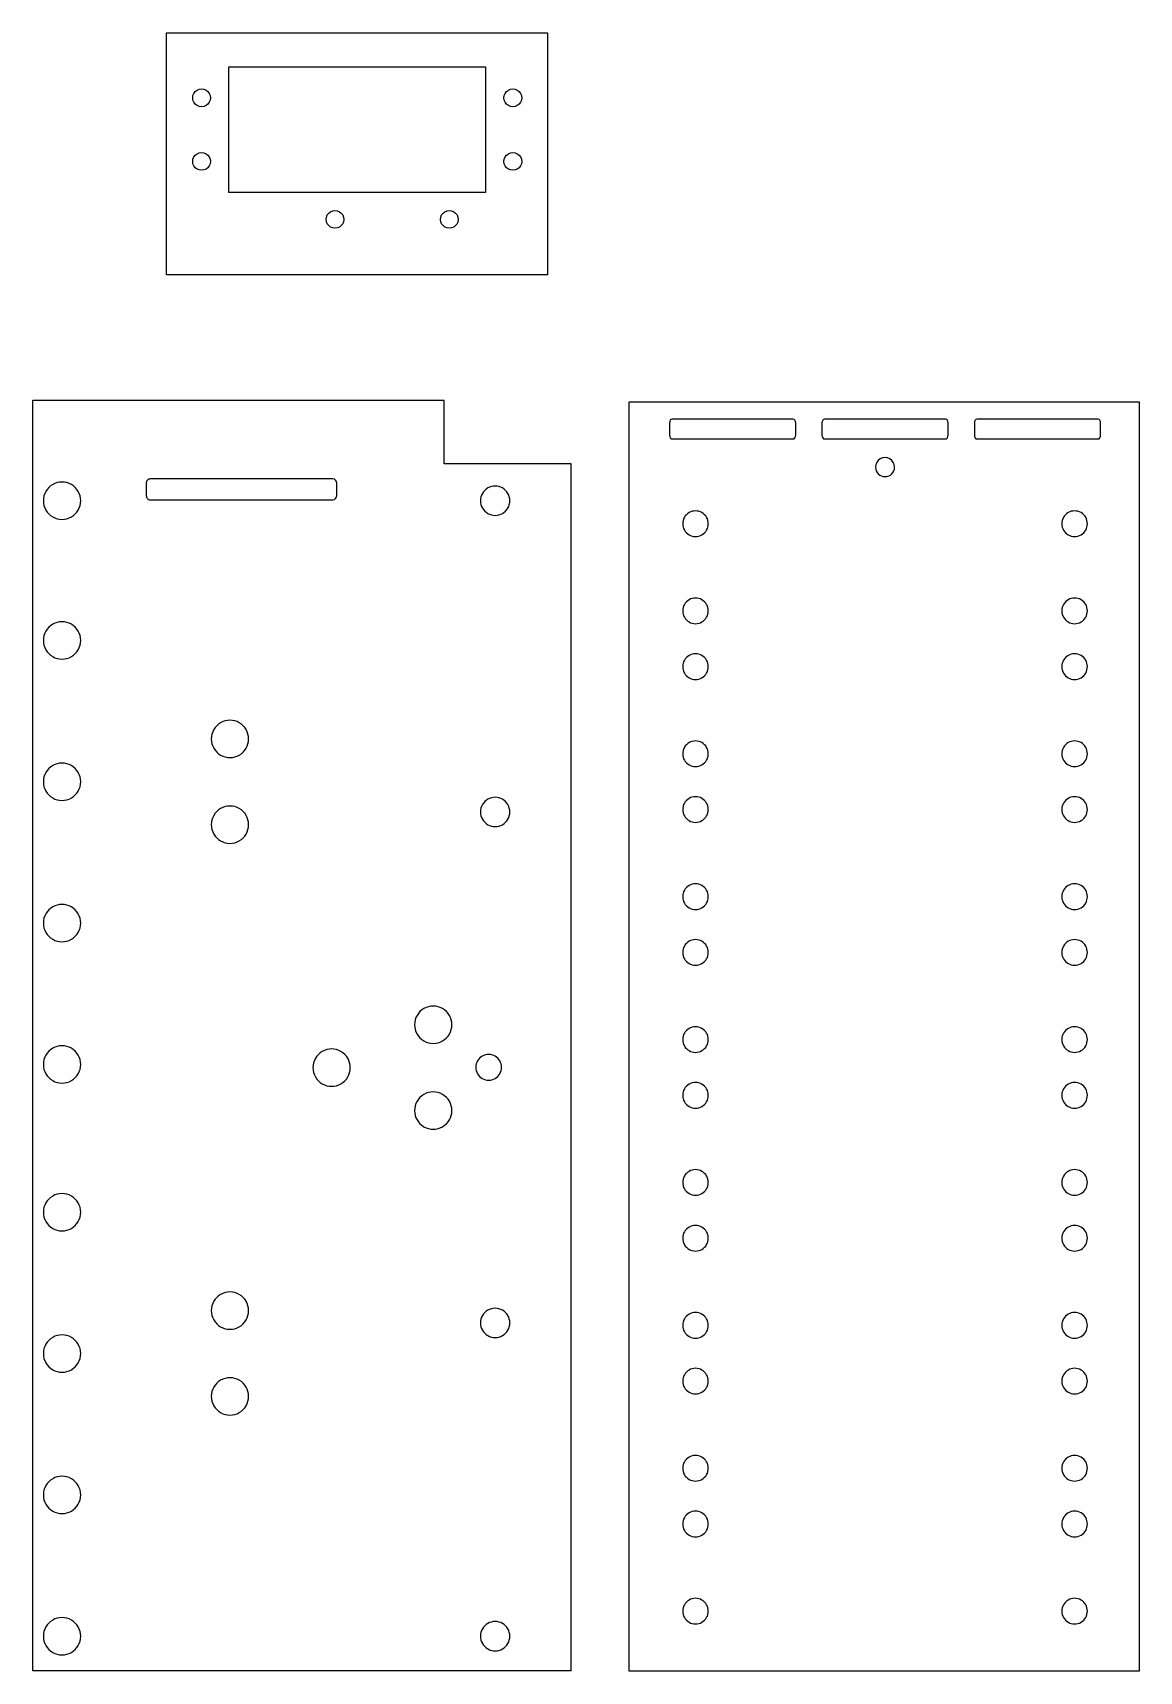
# Model space of a CAD drawing. Extents: x 0 to 355, y 0 to 258.
# Drawn here: x 180.3 to 354.5, y 0.1 to 258 of the extents above; entities that cross this region are included whole.
import ezdxf

# ---------------------------------------------------------------- set-up
doc = ezdxf.new("R2010")
doc.units = 0
doc.layers.get('0').update_dxf_attribs({"linetype": 'CONTINUOUS'})

msp = doc.modelspace()

# ---------------------------------------------------------------- linework, layer by layer
at = {"color": 7}
for points in [[(201.423066, 219.927204), (201.423066, 258.016203), (261.384285, 258.016203), (261.384285, 219.927204)], [(211.215782, 232.883004), (211.215782, 252.654927), (251.627709, 252.654927), (251.627709, 232.883004)], [(205.520005, 247.768938)], [(254.519981, 247.768938)], [(205.520005, 237.768932)], [(254.520008, 237.768932)], [(226.520016, 228.640039)], [(244.520028, 228.640039)]]:
    msp.add_lwpolyline(points, close=True, dxfattribs=at)
at = {"color": 1}
for points in [[(265.098888, 0.141124), (265.098888, 190.141128), (245.098886, 190.141128), (245.098886, 200.141126), (180.345777, 200.141126)], [(180.345999, 0.141124), (180.345999, 200.173371)], [(300.044456, 197.211509), (280.979798, 197.211509)], [(324.044466, 197.211509), (304.979808, 197.211509)], [(348.044476, 197.211509), (328.979792, 197.211509)], [(304.979808, 194.070479), (324.044466, 194.070479)], [(328.979792, 194.070479), (348.044476, 194.070479)], [(265.098888, 0.141124), (180.345777, 0.141124)]]:
    msp.add_lwpolyline(points, dxfattribs=at)
for points in [[(274.217339, 199.906758), (354.524866, 199.906758), (354.524866, 0.093229), (274.217339, 0.093229)], [(280.582605, 196.583306)], [(304.582616, 196.583306)], [(328.582626, 196.583306)], [(316.012139, 189.641105)], [(198.214089, 187.118663)], [(187.886677, 184.355627)], [(255.44438, 184.3556)], [(286.691821, 180.731415)], [(346.37082, 180.731415)], [(286.691821, 167.016417)], [(346.37082, 167.016417)], [(187.886677, 162.355626)], [(286.691821, 158.236415)], [(346.37082, 158.236415)], [(214.322552, 146.855599)], [(286.691821, 144.521415)], [(346.37082, 144.521415)], [(187.886677, 140.105625)], [(255.444348, 135.355627)], [(286.691821, 135.741416)], [(346.37082, 135.741416)], [(214.322552, 133.355599)], [(286.691821, 122.026416)], [(346.37082, 122.026416)], [(187.886677, 117.855625)], [(286.691821, 113.246416)], [(346.37082, 113.246416)], [(246.322552, 101.855599)], [(286.691821, 99.531417)], [(346.37082, 99.531417)], [(187.886677, 95.605627)], [(230.322552, 95.105599)], [(254.137486, 95.160426)], [(286.691821, 90.751414)], [(346.37082, 90.751414)], [(246.322552, 88.355599)], [(286.691821, 77.036417)], [(346.37082, 77.036417)], [(187.886677, 72.355626)], [(286.691821, 68.255418)], [(346.37082, 68.255418)], [(214.322552, 56.855599)], [(255.444348, 54.926625)], [(286.691821, 54.540415)], [(346.37082, 54.540415)], [(187.886677, 50.105625)], [(286.691821, 45.760416)], [(346.37082, 45.760416)], [(214.322552, 43.355599)], [(286.691821, 32.045429)], [(346.37082, 32.045429)], [(187.886677, 27.85562)], [(286.691821, 23.265416)], [(346.37082, 23.265416)], [(286.691821, 9.550422)], [(346.37082, 9.550422)], [(187.886677, 5.605616)], [(255.44438, 5.60559)]]:
    msp.add_lwpolyline(points, close=True, dxfattribs=at)
at = {"color": 7}
for points in [[(205.520005, 247.768938), (205.520005, 248.269484), (205.787043, 248.732007), (206.220529, 248.98228)], [(206.220529, 246.555596), (205.787043, 246.805869), (205.520005, 247.268392), (205.520005, 247.768938)], [(206.220529, 248.98228), (206.654014, 249.232553), (207.18809, 249.232553), (207.621576, 248.98228)], [(207.621576, 248.98228), (208.055061, 248.732007), (208.322099, 248.269484), (208.322099, 247.768938)], [(208.322099, 247.768938), (208.322099, 247.268392), (208.055061, 246.805869), (207.621576, 246.555596)], [(254.519981, 247.768938), (254.519981, 248.269484), (254.78702, 248.732007), (255.220505, 248.98228)], [(255.220505, 246.555596), (254.78702, 246.805869), (254.519981, 247.268392), (254.519981, 247.768938)], [(255.220505, 248.98228), (255.65399, 249.232553), (256.188067, 249.232553), (256.621552, 248.98228)], [(256.621552, 248.98228), (257.055037, 248.732007), (257.322075, 248.269484), (257.322075, 247.768938)], [(257.322075, 247.768938), (257.322075, 247.268392), (257.055037, 246.805869), (256.621552, 246.555596)], [(207.621576, 246.555596), (207.18809, 246.305323), (206.654014, 246.305323), (206.220529, 246.555596)], [(256.621552, 246.555596), (256.188067, 246.305323), (255.65399, 246.305323), (255.220505, 246.555596)], [(205.520005, 237.768932), (205.520005, 238.269478), (205.787043, 238.732001), (206.220529, 238.982274)], [(206.220529, 236.555589), (205.787043, 236.805862), (205.520005, 237.268386), (205.520005, 237.768932)], [(206.220529, 238.982274), (206.654014, 239.232547), (207.18809, 239.232547), (207.621576, 238.982274)], [(207.621576, 238.982274), (208.055061, 238.732001), (208.322099, 238.269478), (208.322099, 237.768932)], [(208.322099, 237.768932), (208.322099, 237.268386), (208.055061, 236.805862), (207.621576, 236.555589)], [(254.520008, 237.768932), (254.520008, 238.269478), (254.787046, 238.732001), (255.220531, 238.982274)], [(255.220531, 236.555589), (254.787046, 236.805862), (254.520008, 237.268386), (254.520008, 237.768932)], [(255.220531, 238.982274), (255.654017, 239.232547), (256.188093, 239.232547), (256.621578, 238.982274)], [(256.621578, 238.982274), (257.055064, 238.732001), (257.322102, 238.269478), (257.322102, 237.768932)], [(257.322102, 237.768932), (257.322102, 237.268386), (257.055064, 236.805862), (256.621578, 236.555589)], [(207.621576, 236.555589), (207.18809, 236.305316), (206.654014, 236.305316), (206.220529, 236.555589)], [(256.621578, 236.555589), (256.188093, 236.305316), (255.654017, 236.305316), (255.220531, 236.555589)], [(226.520016, 228.640039), (226.520016, 229.140585), (226.787054, 229.603109), (227.22054, 229.853382)], [(227.22054, 229.853382), (227.654025, 230.103655), (228.188101, 230.103655), (228.621587, 229.853382)], [(228.621587, 229.853382), (229.055072, 229.603109), (229.32211, 229.140585), (229.32211, 228.640039)], [(244.520028, 228.640039), (244.520028, 229.140585), (244.787066, 229.603109), (245.220551, 229.853382)], [(245.220551, 229.853382), (245.654037, 230.103655), (246.188113, 230.103655), (246.621598, 229.853382)], [(246.621598, 229.853382), (247.055084, 229.603109), (247.322122, 229.140585), (247.322122, 228.640039)], [(227.22054, 227.426697), (226.787054, 227.67697), (226.520016, 228.139494), (226.520016, 228.640039)], [(228.621587, 227.426697), (228.188101, 227.176424), (227.654025, 227.176424), (227.22054, 227.426697)], [(229.32211, 228.640039), (229.32211, 228.139494), (229.055072, 227.67697), (228.621587, 227.426697)], [(245.220551, 227.426697), (244.787066, 227.67697), (244.520028, 228.139494), (244.520028, 228.640039)], [(246.621598, 227.426697), (246.188113, 227.176424), (245.654037, 227.176424), (245.220551, 227.426697)], [(247.322122, 228.640039), (247.322122, 228.139494), (247.055084, 227.67697), (246.621598, 227.426697)]]:
    msp.add_open_spline(points, degree=3, dxfattribs=at)
at = {"color": 1}
for points in [[(280.698942, 197.027519), (280.624454, 196.909708), (280.582606, 196.749919), (280.582605, 196.583306)], [(280.582605, 196.583306), (280.582605, 196.583306), (280.582605, 194.698681), (280.582605, 194.698681)], [(280.979798, 197.211509), (280.874458, 197.211514), (280.77343, 197.145331), (280.698942, 197.027519)], [(300.325312, 197.027519), (300.250823, 197.145331), (300.149796, 197.211514), (300.044456, 197.211509)], [(300.441648, 196.583306), (300.441648, 196.749919), (300.3998, 196.909708), (300.325312, 197.027519)], [(300.441648, 194.698681), (300.441648, 194.698681), (300.441648, 196.583306), (300.441648, 196.583306)], [(304.698952, 197.027519), (304.624464, 196.909708), (304.582616, 196.749919), (304.582616, 196.583306)], [(304.582616, 196.583306), (304.582616, 196.583306), (304.582616, 194.698681), (304.582616, 194.698681)], [(304.979808, 197.211509), (304.874468, 197.211514), (304.773441, 197.145331), (304.698952, 197.027519)], [(324.441632, 196.583306), (324.441631, 196.930245), (324.263816, 197.211496), (324.044466, 197.211509)], [(324.441632, 194.698681), (324.441632, 194.698681), (324.441632, 196.583306), (324.441632, 196.583306)], [(328.979792, 197.211509), (328.760442, 197.211496), (328.582627, 196.930245), (328.582626, 196.583306)], [(328.582626, 196.583306), (328.582626, 196.583306), (328.582626, 194.698681), (328.582626, 194.698681)], [(348.441642, 196.583306), (348.441641, 196.930245), (348.263826, 197.211496), (348.044476, 197.211509)], [(348.441642, 194.698681), (348.441642, 194.698681), (348.441642, 196.583306), (348.441642, 196.583306)], [(280.582605, 194.698681), (280.582606, 194.532068), (280.624454, 194.372279), (280.698942, 194.254468)], [(280.698942, 194.254468), (280.77343, 194.136656), (280.874458, 194.070473), (280.979798, 194.070479)], [(280.979798, 194.070479), (280.979798, 194.070479), (300.044456, 194.070479), (300.044456, 194.070479)], [(300.044456, 194.070479), (300.149796, 194.070473), (300.250823, 194.136656), (300.325312, 194.254468)], [(300.325312, 194.254468), (300.3998, 194.372279), (300.441648, 194.532068), (300.441648, 194.698681)], [(304.582616, 194.698681), (304.582616, 194.532068), (304.624464, 194.372279), (304.698952, 194.254468)], [(304.698952, 194.254468), (304.773441, 194.136656), (304.874468, 194.070473), (304.979808, 194.070479)], [(324.044466, 194.070479), (324.263816, 194.070491), (324.441631, 194.351743), (324.441632, 194.698681)], [(328.582626, 194.698681), (328.582627, 194.351743), (328.760442, 194.070491), (328.979792, 194.070479)], [(348.044476, 194.070479), (348.263826, 194.070491), (348.441641, 194.351743), (348.441642, 194.698681)], [(313.762136, 190.940145), (313.298034, 190.672195), (313.012135, 190.177004), (313.012135, 189.641105)], [(315.262138, 190.940145), (314.798036, 191.208095), (314.226238, 191.208095), (313.762136, 190.940145)], [(316.012139, 189.641105), (316.012139, 190.177004), (315.726241, 190.672195), (315.262138, 190.940145)], [(313.012135, 189.641105), (313.012135, 188.812677), (313.683709, 188.141103), (314.512137, 188.141103)], [(314.512137, 188.141103), (315.340565, 188.141103), (316.012139, 188.812677), (316.012139, 189.641105)], [(183.479412, 186.900164), (182.570337, 186.375309), (182.010323, 185.405337), (182.010323, 184.355627)], [(186.417588, 186.900164), (185.508513, 187.425019), (184.388487, 187.425019), (183.479412, 186.900164)], [(187.886677, 184.355627), (187.886677, 185.405337), (187.326663, 186.375309), (186.417588, 186.900164)], [(198.214087, 187.118663), (198.214087, 187.118663), (198.214087, 185.149491), (198.214087, 185.149491)], [(198.389734, 187.582801), (198.277272, 187.459705), (198.214091, 187.29275), (198.214089, 187.118663)], [(198.813765, 187.775044), (198.654724, 187.775048), (198.502195, 187.705897), (198.389734, 187.582801)], [(227.597365, 187.775044), (227.597365, 187.775044), (198.813765, 187.775044), (198.813765, 187.775044)], [(228.197025, 187.118663), (228.197021, 187.481174), (227.928545, 187.775044), (227.597365, 187.775044)], [(228.197025, 185.149491), (228.197025, 185.149491), (228.197025, 187.118663), (228.197025, 187.118663)], [(251.978225, 186.356726), (251.262922, 185.943758), (250.822951, 185.180713), (250.824376, 184.3556)], [(254.290531, 186.356726), (253.575229, 186.769693), (252.693528, 186.769693), (251.978225, 186.356726)], [(255.44438, 184.3556), (255.445806, 185.180713), (255.005834, 185.943758), (254.290531, 186.356726)], [(182.010323, 184.355627), (182.010323, 183.305917), (182.570337, 182.335945), (183.479412, 181.81109)], [(186.417588, 181.81109), (187.326663, 182.335945), (187.886677, 183.305917), (187.886677, 184.355627)], [(198.214087, 185.149491), (198.214088, 184.975403), (198.277269, 184.808447), (198.38973, 184.68535)], [(198.38973, 184.68535), (198.502192, 184.562254), (198.654721, 184.493102), (198.813762, 184.493107)], [(198.813762, 184.493107), (198.813762, 184.493107), (227.597365, 184.493107), (227.597365, 184.493107)], [(227.597365, 184.493107), (227.928546, 184.493106), (228.197022, 184.786979), (228.197025, 185.149491)], [(250.824376, 184.3556), (250.822951, 183.530488), (251.262922, 182.767443), (251.978225, 182.354475)], [(254.290531, 182.354475), (255.005834, 182.767443), (255.445806, 183.530488), (255.44438, 184.3556)], [(183.479412, 181.81109), (184.388487, 181.286235), (185.508513, 181.286235), (186.417588, 181.81109)], [(251.978225, 182.354475), (252.693528, 181.941507), (253.575229, 181.941507), (254.290531, 182.354475)], [(283.662871, 182.48018), (283.038098, 182.119466), (282.653221, 181.452841), (282.653221, 180.731415)], [(282.653221, 180.731415), (282.653221, 180.009988), (283.038098, 179.343363), (283.662871, 178.982649)], [(285.682171, 182.48018), (285.057398, 182.840893), (284.287645, 182.840893), (283.662871, 182.48018)], [(286.691821, 180.731415), (286.691821, 181.452841), (286.306945, 182.119466), (285.682171, 182.48018)], [(285.682171, 178.982649), (286.306945, 179.343363), (286.691821, 180.009988), (286.691821, 180.731415)], [(343.34187, 182.48018), (342.717096, 182.119466), (342.33222, 181.452841), (342.33222, 180.731415)], [(342.33222, 180.731415), (342.33222, 180.009988), (342.717096, 179.343363), (343.34187, 178.982649)], [(345.36117, 182.48018), (344.736396, 182.840893), (343.966644, 182.840893), (343.34187, 182.48018)], [(346.37082, 180.731415), (346.37082, 181.452841), (345.985944, 182.119466), (345.36117, 182.48018)], [(345.36117, 178.982649), (345.985944, 179.343363), (346.37082, 180.009988), (346.37082, 180.731415)], [(283.662871, 178.982649), (284.287645, 178.621936), (285.057398, 178.621936), (285.682171, 178.982649)], [(343.34187, 178.982649), (343.966644, 178.621936), (344.736396, 178.621936), (345.36117, 178.982649)], [(283.662871, 168.765182), (283.038098, 168.404469), (282.653221, 167.737844), (282.653221, 167.016417)], [(285.682171, 168.765182), (285.057398, 169.125896), (284.287645, 169.125896), (283.662871, 168.765182)], [(286.691821, 167.016417), (286.691821, 167.737844), (286.306945, 168.404469), (285.682171, 168.765182)], [(343.34187, 168.765182), (342.717096, 168.404469), (342.33222, 167.737844), (342.33222, 167.016417)], [(345.36117, 168.765182), (344.736396, 169.125896), (343.966644, 169.125896), (343.34187, 168.765182)], [(346.37082, 167.016417), (346.37082, 167.737844), (345.985944, 168.404469), (345.36117, 168.765182)], [(186.417588, 164.900163), (185.508513, 165.425018), (184.388487, 165.425018), (183.479412, 164.900163)], [(282.653221, 167.016417), (282.653221, 166.294991), (283.038098, 165.628365), (283.662871, 165.267652)], [(283.662871, 165.267652), (284.287645, 164.906939), (285.057398, 164.906939), (285.682171, 165.267652)], [(285.682171, 165.267652), (286.306945, 165.628365), (286.691821, 166.294991), (286.691821, 167.016417)], [(342.33222, 167.016417), (342.33222, 166.294991), (342.717096, 165.628365), (343.34187, 165.267652)], [(343.34187, 165.267652), (343.966644, 164.906939), (344.736396, 164.906939), (345.36117, 165.267652)], [(345.36117, 165.267652), (345.985944, 165.628365), (346.37082, 166.294991), (346.37082, 167.016417)], [(183.479412, 164.900163), (182.570337, 164.375308), (182.010323, 163.405336), (182.010323, 162.355626)], [(187.886677, 162.355626), (187.886677, 163.405336), (187.326663, 164.375308), (186.417588, 164.900163)], [(182.010323, 162.355626), (182.010323, 161.305916), (182.570337, 160.335944), (183.479412, 159.811089)], [(186.417588, 159.811089), (187.326663, 160.335944), (187.886677, 161.305916), (187.886677, 162.355626)], [(283.662871, 159.98518), (283.038098, 159.624467), (282.653221, 158.957842), (282.653221, 158.236415)], [(285.682171, 159.98518), (285.057398, 160.345893), (284.287645, 160.345893), (283.662871, 159.98518)], [(286.691821, 158.236415), (286.691821, 158.957842), (286.306945, 159.624467), (285.682171, 159.98518)], [(343.34187, 159.98518), (342.717096, 159.624467), (342.33222, 158.957842), (342.33222, 158.236415)], [(345.36117, 159.98518), (344.736396, 160.345893), (343.966644, 160.345893), (343.34187, 159.98518)], [(346.37082, 158.236415), (346.37082, 158.957842), (345.985944, 159.624467), (345.36117, 159.98518)], [(183.479412, 159.811089), (184.388487, 159.286234), (185.508513, 159.286234), (186.417588, 159.811089)], [(282.653221, 158.236415), (282.653221, 157.514989), (283.038098, 156.848363), (283.662871, 156.48765)], [(285.682171, 156.48765), (286.306945, 156.848363), (286.691821, 157.514989), (286.691821, 158.236415)], [(342.33222, 158.236415), (342.33222, 157.514989), (342.717096, 156.848363), (343.34187, 156.48765)], [(345.36117, 156.48765), (345.985944, 156.848363), (346.37082, 157.514989), (346.37082, 158.236415)], [(283.662871, 156.48765), (284.287645, 156.126937), (285.057398, 156.126937), (285.682171, 156.48765)], [(343.34187, 156.48765), (343.966644, 156.126937), (344.736396, 156.126937), (345.36117, 156.48765)], [(212.853974, 149.401604), (211.94464, 149.926851), (210.824113, 149.926851), (209.91478, 149.401604)], [(209.91478, 149.401604), (209.005446, 148.876357), (208.445571, 147.905728), (208.446201, 146.855599)], [(214.322552, 146.855599), (214.323183, 147.905728), (213.763307, 148.876357), (212.853974, 149.401604)], [(208.446201, 146.855599), (208.445571, 145.805469), (209.005446, 144.83484), (209.91478, 144.309593)], [(212.853974, 144.309593), (213.763307, 144.83484), (214.323183, 145.805469), (214.322552, 146.855599)], [(283.662871, 146.27018), (283.038098, 145.909467), (282.653221, 145.242842), (282.653221, 144.521415)], [(282.653221, 144.521415), (282.653221, 143.799989), (283.038098, 143.133363), (283.662871, 142.77265)], [(285.682171, 146.27018), (285.057398, 146.630894), (284.287645, 146.630894), (283.662871, 146.27018)], [(286.691821, 144.521415), (286.691821, 145.242842), (286.306945, 145.909467), (285.682171, 146.27018)], [(285.682171, 142.77265), (286.306945, 143.133363), (286.691821, 143.799989), (286.691821, 144.521415)], [(343.34187, 146.27018), (342.717096, 145.909467), (342.33222, 145.242842), (342.33222, 144.521415)], [(342.33222, 144.521415), (342.33222, 143.799989), (342.717096, 143.133363), (343.34187, 142.77265)], [(345.36117, 146.27018), (344.736396, 146.630894), (343.966644, 146.630894), (343.34187, 146.27018)], [(346.37082, 144.521415), (346.37082, 145.242842), (345.985944, 145.909467), (345.36117, 146.27018)], [(345.36117, 142.77265), (345.985944, 143.133363), (346.37082, 143.799989), (346.37082, 144.521415)], [(183.479412, 142.650162), (182.570337, 142.125307), (182.010323, 141.155335), (182.010323, 140.105625)], [(186.417588, 142.650162), (185.508513, 143.175017), (184.388487, 143.175017), (183.479412, 142.650162)], [(187.886677, 140.105625), (187.886677, 141.155335), (187.326663, 142.125307), (186.417588, 142.650162)], [(209.91478, 144.309593), (210.824113, 143.784346), (211.94464, 143.784346), (212.853974, 144.309593)], [(283.662871, 142.77265), (284.287645, 142.411937), (285.057398, 142.411937), (285.682171, 142.77265)], [(343.34187, 142.77265), (343.966644, 142.411937), (344.736396, 142.411937), (345.36117, 142.77265)], [(182.010323, 140.105625), (182.010323, 139.055915), (182.570337, 138.085943), (183.479412, 137.561088)], [(186.417588, 137.561088), (187.326663, 138.085943), (187.886677, 139.055915), (187.886677, 140.105625)], [(183.479412, 137.561088), (184.388487, 137.036233), (185.508513, 137.036233), (186.417588, 137.561088)], [(251.979411, 137.354477), (251.264707, 136.94218), (250.824432, 136.180222), (250.824432, 135.355627)], [(254.289369, 137.354477), (253.574665, 137.766775), (252.694114, 137.766775), (251.979411, 137.354477)], [(255.444348, 135.355627), (255.444348, 136.180222), (255.004072, 136.94218), (254.289369, 137.354477)], [(283.662871, 137.490181), (283.038098, 137.129468), (282.653221, 136.462842), (282.653221, 135.741416)], [(285.682171, 137.490181), (285.057398, 137.850894), (284.287645, 137.850894), (283.662871, 137.490181)], [(286.691821, 135.741416), (286.691821, 136.462842), (286.306945, 137.129468), (285.682171, 137.490181)], [(343.34187, 137.490181), (342.717096, 137.129468), (342.33222, 136.462842), (342.33222, 135.741416)], [(345.36117, 137.490181), (344.736396, 137.850894), (343.966644, 137.850894), (343.34187, 137.490181)], [(346.37082, 135.741416), (346.37082, 136.462842), (345.985944, 137.129468), (345.36117, 137.490181)], [(209.91478, 135.901605), (209.005446, 135.376358), (208.445571, 134.405729), (208.446201, 133.355599)], [(212.853974, 135.901605), (211.94464, 136.426851), (210.824113, 136.426851), (209.91478, 135.901605)], [(214.322552, 133.355599), (214.323183, 134.405729), (213.763307, 135.376358), (212.853974, 135.901605)], [(250.824432, 135.355627), (250.824432, 134.531032), (251.264707, 133.769074), (251.979411, 133.356777)], [(254.289369, 133.356777), (255.004072, 133.769074), (255.444348, 134.531032), (255.444348, 135.355627)], [(282.653221, 135.741416), (282.653221, 135.019989), (283.038098, 134.353364), (283.662871, 133.992651)], [(285.682171, 133.992651), (286.306945, 134.353364), (286.691821, 135.019989), (286.691821, 135.741416)], [(342.33222, 135.741416), (342.33222, 135.019989), (342.717096, 134.353364), (343.34187, 133.992651)], [(345.36117, 133.992651), (345.985944, 134.353364), (346.37082, 135.019989), (346.37082, 135.741416)], [(208.446201, 133.355599), (208.445571, 132.30547), (209.005446, 131.33484), (209.91478, 130.809594)], [(212.853974, 130.809594), (213.763307, 131.33484), (214.323183, 132.30547), (214.322552, 133.355599)], [(251.979411, 133.356777), (252.694114, 132.944479), (253.574665, 132.944479), (254.289369, 133.356777)], [(283.662871, 133.992651), (284.287645, 133.631938), (285.057398, 133.631938), (285.682171, 133.992651)], [(343.34187, 133.992651), (343.966644, 133.631938), (344.736396, 133.631938), (345.36117, 133.992651)], [(209.91478, 130.809594), (210.824113, 130.284347), (211.94464, 130.284347), (212.853974, 130.809594)], [(285.682171, 123.775181), (285.057398, 124.135894), (284.287645, 124.135894), (283.662871, 123.775181)], [(345.36117, 123.775181), (344.736396, 124.135894), (343.966644, 124.135894), (343.34187, 123.775181)], [(283.662871, 123.775181), (283.038098, 123.414468), (282.653221, 122.747842), (282.653221, 122.026416)], [(282.653221, 122.026416), (282.653221, 121.30499), (283.038098, 120.638364), (283.662871, 120.277651)], [(286.691821, 122.026416), (286.691821, 122.747842), (286.306945, 123.414468), (285.682171, 123.775181)], [(285.682171, 120.277651), (286.306945, 120.638364), (286.691821, 121.30499), (286.691821, 122.026416)], [(343.34187, 123.775181), (342.717096, 123.414468), (342.33222, 122.747842), (342.33222, 122.026416)], [(342.33222, 122.026416), (342.33222, 121.30499), (342.717096, 120.638364), (343.34187, 120.277651)], [(346.37082, 122.026416), (346.37082, 122.747842), (345.985944, 123.414468), (345.36117, 123.775181)], [(345.36117, 120.277651), (345.985944, 120.638364), (346.37082, 121.30499), (346.37082, 122.026416)], [(183.479412, 120.400162), (182.570337, 119.875307), (182.010323, 118.905335), (182.010323, 117.855625)], [(186.417588, 120.400162), (185.508513, 120.925017), (184.388487, 120.925017), (183.479412, 120.400162)], [(187.886677, 117.855625), (187.886677, 118.905335), (187.326663, 119.875307), (186.417588, 120.400162)], [(283.662871, 120.277651), (284.287645, 119.916938), (285.057398, 119.916938), (285.682171, 120.277651)], [(343.34187, 120.277651), (343.966644, 119.916938), (344.736396, 119.916938), (345.36117, 120.277651)], [(182.010323, 117.855625), (182.010323, 116.805915), (182.570337, 115.835943), (183.479412, 115.311088)], [(186.417588, 115.311088), (187.326663, 115.835943), (187.886677, 116.805915), (187.886677, 117.855625)], [(183.479412, 115.311088), (184.388487, 114.786233), (185.508513, 114.786233), (186.417588, 115.311088)], [(283.662871, 114.995182), (283.038098, 114.634468), (282.653221, 113.967843), (282.653221, 113.246416)], [(285.682171, 114.995182), (285.057398, 115.355895), (284.287645, 115.355895), (283.662871, 114.995182)], [(286.691821, 113.246416), (286.691821, 113.967843), (286.306945, 114.634468), (285.682171, 114.995182)], [(343.34187, 114.995182), (342.717096, 114.634468), (342.33222, 113.967843), (342.33222, 113.246416)], [(345.36117, 114.995182), (344.736396, 115.355895), (343.966644, 115.355895), (343.34187, 114.995182)], [(346.37082, 113.246416), (346.37082, 113.967843), (345.985944, 114.634468), (345.36117, 114.995182)], [(282.653221, 113.246416), (282.653221, 112.52499), (283.038098, 111.858365), (283.662871, 111.497651)], [(283.662871, 111.497651), (284.287645, 111.136938), (285.057398, 111.136938), (285.682171, 111.497651)], [(285.682171, 111.497651), (286.306945, 111.858365), (286.691821, 112.52499), (286.691821, 113.246416)], [(342.33222, 113.246416), (342.33222, 112.52499), (342.717096, 111.858365), (343.34187, 111.497651)], [(343.34187, 111.497651), (343.966644, 111.136938), (344.736396, 111.136938), (345.36117, 111.497651)], [(345.36117, 111.497651), (345.985944, 111.858365), (346.37082, 112.52499), (346.37082, 113.246416)], [(241.915287, 104.400135), (241.006212, 103.875281), (240.446198, 102.905309), (240.446198, 101.855599)], [(244.853463, 104.400135), (243.944388, 104.92499), (242.824362, 104.92499), (241.915287, 104.400135)], [(246.322552, 101.855599), (246.322552, 102.905309), (245.762538, 103.875281), (244.853463, 104.400135)], [(240.446198, 101.855599), (240.446198, 100.805889), (241.006212, 99.835917), (241.915287, 99.311062)], [(244.853463, 99.311062), (245.762538, 99.835917), (246.322552, 100.805889), (246.322552, 101.855599)], [(283.662871, 101.280182), (283.038098, 100.919468), (282.653221, 100.252843), (282.653221, 99.531417)], [(285.682171, 101.280182), (285.057398, 101.640895), (284.287645, 101.640895), (283.662871, 101.280182)], [(286.691821, 99.531417), (286.691821, 100.252843), (286.306945, 100.919468), (285.682171, 101.280182)], [(343.34187, 101.280182), (342.717096, 100.919468), (342.33222, 100.252843), (342.33222, 99.531417)], [(345.36117, 101.280182), (344.736396, 101.640895), (343.966644, 101.640895), (343.34187, 101.280182)], [(346.37082, 99.531417), (346.37082, 100.252843), (345.985944, 100.919468), (345.36117, 101.280182)], [(183.479412, 98.150164), (182.570337, 97.625309), (182.010323, 96.655337), (182.010323, 95.605627)], [(186.417588, 98.150164), (185.508513, 98.675019), (184.388487, 98.675019), (183.479412, 98.150164)], [(187.886677, 95.605627), (187.886677, 96.655337), (187.326663, 97.625309), (186.417588, 98.150164)], [(228.853464, 97.650136), (227.944389, 98.174991), (226.824362, 98.174991), (225.915287, 97.650136)], [(241.915287, 99.311062), (242.824362, 98.786207), (243.944388, 98.786207), (244.853463, 99.311062)], [(282.653221, 99.531417), (282.653221, 98.80999), (283.038098, 98.143365), (283.662871, 97.782651)], [(285.682171, 97.782651), (286.306945, 98.143365), (286.691821, 98.80999), (286.691821, 99.531417)], [(342.33222, 99.531417), (342.33222, 98.80999), (342.717096, 98.143365), (343.34187, 97.782651)], [(345.36117, 97.782651), (345.985944, 98.143365), (346.37082, 98.80999), (346.37082, 99.531417)], [(182.010323, 95.605627), (182.010323, 94.555917), (182.570337, 93.585945), (183.479412, 93.06109)], [(186.417588, 93.06109), (187.326663, 93.585945), (187.886677, 94.555917), (187.886677, 95.605627)], [(225.915287, 97.650136), (225.006212, 97.125281), (224.446199, 96.155309), (224.446199, 95.105599)], [(230.322552, 95.105599), (230.322552, 96.155309), (229.762539, 97.125281), (228.853464, 97.650136)], [(251.108536, 96.909191), (250.483763, 96.548478), (250.098886, 95.881852), (250.098886, 95.160426)], [(253.127836, 96.909191), (252.503063, 97.269904), (251.73331, 97.269904), (251.108536, 96.909191)], [(254.137486, 95.160426), (254.137486, 95.881852), (253.75261, 96.548478), (253.127836, 96.909191)], [(283.662871, 97.782651), (284.287645, 97.421938), (285.057398, 97.421938), (285.682171, 97.782651)], [(343.34187, 97.782651), (343.966644, 97.421938), (344.736396, 97.421938), (345.36117, 97.782651)], [(183.479412, 93.06109), (184.388487, 92.536235), (185.508513, 92.536235), (186.417588, 93.06109)], [(224.446199, 95.105599), (224.446199, 94.055889), (225.006212, 93.085917), (225.915287, 92.561062)], [(228.853464, 92.561062), (229.762539, 93.085917), (230.322552, 94.055889), (230.322552, 95.105599)], [(250.098886, 95.160426), (250.098886, 94.438999), (250.483763, 93.772374), (251.108536, 93.411661)], [(251.108536, 93.411661), (251.73331, 93.050948), (252.503063, 93.050948), (253.127836, 93.411661)], [(253.127836, 93.411661), (253.75261, 93.772374), (254.137486, 94.438999), (254.137486, 95.160426)], [(285.682171, 92.50018), (285.057398, 92.860893), (284.287645, 92.860893), (283.662871, 92.50018)], [(345.36117, 92.50018), (344.736396, 92.860893), (343.966644, 92.860893), (343.34187, 92.50018)], [(225.915287, 92.561062), (226.824362, 92.036207), (227.944389, 92.036207), (228.853464, 92.561062)], [(241.915287, 90.900136), (241.006212, 90.375281), (240.446198, 89.405309), (240.446198, 88.355599)], [(244.853463, 90.900136), (243.944388, 91.424991), (242.824362, 91.424991), (241.915287, 90.900136)], [(246.322552, 88.355599), (246.322552, 89.405309), (245.762538, 90.375281), (244.853463, 90.900136)], [(283.662871, 92.50018), (283.038098, 92.139466), (282.653221, 91.472841), (282.653221, 90.751414)], [(282.653221, 90.751414), (282.653221, 90.029988), (283.038098, 89.363363), (283.662871, 89.002649)], [(286.691821, 90.751414), (286.691821, 91.472841), (286.306945, 92.139466), (285.682171, 92.50018)], [(285.682171, 89.002649), (286.306945, 89.363363), (286.691821, 90.029988), (286.691821, 90.751414)], [(343.34187, 92.50018), (342.717096, 92.139466), (342.33222, 91.472841), (342.33222, 90.751414)], [(342.33222, 90.751414), (342.33222, 90.029988), (342.717096, 89.363363), (343.34187, 89.002649)], [(346.37082, 90.751414), (346.37082, 91.472841), (345.985944, 92.139466), (345.36117, 92.50018)], [(345.36117, 89.002649), (345.985944, 89.363363), (346.37082, 90.029988), (346.37082, 90.751414)], [(240.446198, 88.355599), (240.446198, 87.305889), (241.006212, 86.335917), (241.915287, 85.811062)], [(244.853463, 85.811062), (245.762538, 86.335917), (246.322552, 87.305889), (246.322552, 88.355599)], [(283.662871, 89.002649), (284.287645, 88.641936), (285.057398, 88.641936), (285.682171, 89.002649)], [(343.34187, 89.002649), (343.966644, 88.641936), (344.736396, 88.641936), (345.36117, 89.002649)], [(241.915287, 85.811062), (242.824362, 85.286207), (243.944388, 85.286207), (244.853463, 85.811062)], [(283.662871, 78.785182), (283.038098, 78.424469), (282.653221, 77.757844), (282.653221, 77.036417)], [(285.682171, 78.785182), (285.057398, 79.145896), (284.287645, 79.145896), (283.662871, 78.785182)], [(286.691821, 77.036417), (286.691821, 77.757844), (286.306945, 78.424469), (285.682171, 78.785182)], [(343.34187, 78.785182), (342.717096, 78.424469), (342.33222, 77.757844), (342.33222, 77.036417)], [(345.36117, 78.785182), (344.736396, 79.145896), (343.966644, 79.145896), (343.34187, 78.785182)], [(346.37082, 77.036417), (346.37082, 77.757844), (345.985944, 78.424469), (345.36117, 78.785182)], [(183.479412, 74.900163), (182.570337, 74.375308), (182.010323, 73.405336), (182.010323, 72.355626)], [(186.417588, 74.900163), (185.508513, 75.425018), (184.388487, 75.425018), (183.479412, 74.900163)], [(187.886677, 72.355626), (187.886677, 73.405336), (187.326663, 74.375308), (186.417588, 74.900163)], [(282.653221, 77.036417), (282.653221, 76.314991), (283.038098, 75.648365), (283.662871, 75.287652)], [(283.662871, 75.287652), (284.287645, 74.926939), (285.057398, 74.926939), (285.682171, 75.287652)], [(285.682171, 75.287652), (286.306945, 75.648365), (286.691821, 76.314991), (286.691821, 77.036417)], [(342.33222, 77.036417), (342.33222, 76.314991), (342.717096, 75.648365), (343.34187, 75.287652)], [(343.34187, 75.287652), (343.966644, 74.926939), (344.736396, 74.926939), (345.36117, 75.287652)], [(345.36117, 75.287652), (345.985944, 75.648365), (346.37082, 76.314991), (346.37082, 77.036417)], [(182.010323, 72.355626), (182.010323, 71.305916), (182.570337, 70.335944), (183.479412, 69.811089)], [(186.417588, 69.811089), (187.326663, 70.335944), (187.886677, 71.305916), (187.886677, 72.355626)], [(183.479412, 69.811089), (184.388487, 69.286234), (185.508513, 69.286234), (186.417588, 69.811089)], [(283.662871, 70.004183), (283.038098, 69.64347), (282.653221, 68.976844), (282.653221, 68.255418)], [(285.682171, 70.004183), (285.057398, 70.364896), (284.287645, 70.364896), (283.662871, 70.004183)], [(286.691821, 68.255418), (286.691821, 68.976844), (286.306945, 69.64347), (285.682171, 70.004183)], [(343.34187, 70.004183), (342.717096, 69.64347), (342.33222, 68.976844), (342.33222, 68.255418)], [(345.36117, 70.004183), (344.736396, 70.364896), (343.966644, 70.364896), (343.34187, 70.004183)], [(346.37082, 68.255418), (346.37082, 68.976844), (345.985944, 69.64347), (345.36117, 70.004183)], [(282.653221, 68.255418), (282.653221, 67.533991), (283.038098, 66.867366), (283.662871, 66.506653)], [(285.682171, 66.506653), (286.306945, 66.867366), (286.691821, 67.533991), (286.691821, 68.255418)], [(342.33222, 68.255418), (342.33222, 67.533991), (342.717096, 66.867366), (343.34187, 66.506653)], [(345.36117, 66.506653), (345.985944, 66.867366), (346.37082, 67.533991), (346.37082, 68.255418)], [(283.662871, 66.506653), (284.287645, 66.145939), (285.057398, 66.145939), (285.682171, 66.506653)], [(343.34187, 66.506653), (343.966644, 66.145939), (344.736396, 66.145939), (345.36117, 66.506653)], [(209.91478, 59.401604), (209.005446, 58.876358), (208.445571, 57.905728), (208.446201, 56.855599)], [(212.853974, 59.401604), (211.94464, 59.926851), (210.824113, 59.926851), (209.91478, 59.401604)], [(214.322552, 56.855599), (214.323183, 57.905728), (213.763307, 58.876358), (212.853974, 59.401604)], [(208.446201, 56.855599), (208.445571, 55.805469), (209.005446, 54.83484), (209.91478, 54.309593)], [(212.853974, 54.309593), (213.763307, 54.83484), (214.323183, 55.805469), (214.322552, 56.855599)], [(251.979411, 56.925475), (251.264707, 56.513177), (250.824432, 55.75122), (250.824432, 54.926625)], [(254.289369, 56.925475), (253.574665, 57.337773), (252.694114, 57.337773), (251.979411, 56.925475)], [(255.444348, 54.926625), (255.444348, 55.75122), (255.004072, 56.513177), (254.289369, 56.925475)], [(209.91478, 54.309593), (210.824113, 53.784346), (211.94464, 53.784346), (212.853974, 54.309593)], [(250.824432, 54.926625), (250.824432, 54.10203), (251.264707, 53.340072), (251.979411, 52.927774)], [(254.289369, 52.927774), (255.004072, 53.340072), (255.444348, 54.10203), (255.444348, 54.926625)], [(283.662871, 56.28918), (283.038098, 55.928467), (282.653221, 55.261842), (282.653221, 54.540415)], [(282.653221, 54.540415), (282.653221, 53.818989), (283.038098, 53.152363), (283.662871, 52.79165)], [(285.682171, 56.28918), (285.057398, 56.649893), (284.287645, 56.649893), (283.662871, 56.28918)], [(286.691821, 54.540415), (286.691821, 55.261842), (286.306945, 55.928467), (285.682171, 56.28918)], [(285.682171, 52.79165), (286.306945, 53.152363), (286.691821, 53.818989), (286.691821, 54.540415)], [(343.34187, 56.28918), (342.717096, 55.928467), (342.33222, 55.261842), (342.33222, 54.540415)], [(342.33222, 54.540415), (342.33222, 53.818989), (342.717096, 53.152363), (343.34187, 52.79165)], [(345.36117, 56.28918), (344.736396, 56.649893), (343.966644, 56.649893), (343.34187, 56.28918)], [(346.37082, 54.540415), (346.37082, 55.261842), (345.985944, 55.928467), (345.36117, 56.28918)], [(345.36117, 52.79165), (345.985944, 53.152363), (346.37082, 53.818989), (346.37082, 54.540415)], [(183.479412, 52.650162), (182.570337, 52.125307), (182.010323, 51.155335), (182.010323, 50.105625)], [(186.417588, 52.650162), (185.508513, 53.175017), (184.388487, 53.175017), (183.479412, 52.650162)], [(187.886677, 50.105625), (187.886677, 51.155335), (187.326663, 52.125307), (186.417588, 52.650162)], [(251.979411, 52.927774), (252.694114, 52.515477), (253.574665, 52.515477), (254.289369, 52.927774)], [(283.662871, 52.79165), (284.287645, 52.430937), (285.057398, 52.430937), (285.682171, 52.79165)], [(343.34187, 52.79165), (343.966644, 52.430937), (344.736396, 52.430937), (345.36117, 52.79165)], [(182.010323, 50.105625), (182.010323, 49.055915), (182.570337, 48.085943), (183.479412, 47.561089)], [(186.417588, 47.561089), (187.326663, 48.085943), (187.886677, 49.055915), (187.886677, 50.105625)], [(183.479412, 47.561089), (184.388487, 47.036234), (185.508513, 47.036234), (186.417588, 47.561089)], [(212.853974, 45.901605), (211.94464, 46.426852), (210.824113, 46.426852), (209.91478, 45.901605)], [(283.662871, 47.509181), (283.038098, 47.148468), (282.653221, 46.481842), (282.653221, 45.760416)], [(285.682171, 47.509181), (285.057398, 47.869894), (284.287645, 47.869894), (283.662871, 47.509181)], [(286.691821, 45.760416), (286.691821, 46.481842), (286.306945, 47.148468), (285.682171, 47.509181)], [(343.34187, 47.509181), (342.717096, 47.148468), (342.33222, 46.481842), (342.33222, 45.760416)], [(345.36117, 47.509181), (344.736396, 47.869894), (343.966644, 47.869894), (343.34187, 47.509181)], [(346.37082, 45.760416), (346.37082, 46.481842), (345.985944, 47.148468), (345.36117, 47.509181)], [(209.91478, 45.901605), (209.005446, 45.376358), (208.445571, 44.405729), (208.446201, 43.355599)], [(214.322552, 43.355599), (214.323183, 44.405729), (213.763307, 45.376358), (212.853974, 45.901605)], [(282.653221, 45.760416), (282.653221, 45.038989), (283.038098, 44.372364), (283.662871, 44.011651)], [(283.662871, 44.011651), (284.287645, 43.650937), (285.057398, 43.650937), (285.682171, 44.011651)], [(285.682171, 44.011651), (286.306945, 44.372364), (286.691821, 45.038989), (286.691821, 45.760416)], [(342.33222, 45.760416), (342.33222, 45.038989), (342.717096, 44.372364), (343.34187, 44.011651)], [(343.34187, 44.011651), (343.966644, 43.650937), (344.736396, 43.650937), (345.36117, 44.011651)], [(345.36117, 44.011651), (345.985944, 44.372364), (346.37082, 45.038989), (346.37082, 45.760416)], [(208.446201, 43.355599), (208.445571, 42.30547), (209.005446, 41.33484), (209.91478, 40.809594)], [(212.853974, 40.809594), (213.763307, 41.33484), (214.323183, 42.30547), (214.322552, 43.355599)], [(209.91478, 40.809594), (210.824113, 40.284347), (211.94464, 40.284347), (212.853974, 40.809594)], [(283.662871, 33.794194), (283.038098, 33.433481), (282.653221, 32.766855), (282.653221, 32.045429)], [(285.682171, 33.794194), (285.057398, 34.154907), (284.287645, 34.154907), (283.662871, 33.794194)], [(286.691821, 32.045429), (286.691821, 32.766855), (286.306945, 33.433481), (285.682171, 33.794194)], [(343.34187, 33.794194), (342.717096, 33.433481), (342.33222, 32.766855), (342.33222, 32.045429)], [(345.36117, 33.794194), (344.736396, 34.154907), (343.966644, 34.154907), (343.34187, 33.794194)], [(346.37082, 32.045429), (346.37082, 32.766855), (345.985944, 33.433481), (345.36117, 33.794194)], [(282.653221, 32.045429), (282.653221, 31.324003), (283.038098, 30.657377), (283.662871, 30.296664)], [(285.682171, 30.296664), (286.306945, 30.657377), (286.691821, 31.324003), (286.691821, 32.045429)], [(342.33222, 32.045429), (342.33222, 31.324003), (342.717096, 30.657377), (343.34187, 30.296664)], [(345.36117, 30.296664), (345.985944, 30.657377), (346.37082, 31.324003), (346.37082, 32.045429)], [(183.479412, 30.400156), (182.570337, 29.875302), (182.010323, 28.90533), (182.010323, 27.85562)], [(186.417588, 30.400156), (185.508513, 30.925011), (184.388487, 30.925011), (183.479412, 30.400156)], [(187.886677, 27.85562), (187.886677, 28.90533), (187.326663, 29.875302), (186.417588, 30.400156)], [(283.662871, 30.296664), (284.287645, 29.935951), (285.057398, 29.935951), (285.682171, 30.296664)], [(343.34187, 30.296664), (343.966644, 29.935951), (344.736396, 29.935951), (345.36117, 30.296664)], [(182.010323, 27.85562), (182.010323, 26.80591), (182.570337, 25.835938), (183.479412, 25.311083)], [(186.417588, 25.311083), (187.326663, 25.835938), (187.886677, 26.80591), (187.886677, 27.85562)], [(183.479412, 25.311083), (184.388487, 24.786228), (185.508513, 24.786228), (186.417588, 25.311083)], [(283.662871, 25.014181), (283.038098, 24.653468), (282.653221, 23.986843), (282.653221, 23.265416)], [(282.653221, 23.265416), (282.653221, 22.54399), (283.038098, 21.877364), (283.662871, 21.516651)], [(285.682171, 25.014181), (285.057398, 25.374895), (284.287645, 25.374895), (283.662871, 25.014181)], [(286.691821, 23.265416), (286.691821, 23.986843), (286.306945, 24.653468), (285.682171, 25.014181)], [(285.682171, 21.516651), (286.306945, 21.877364), (286.691821, 22.54399), (286.691821, 23.265416)], [(343.34187, 25.014181), (342.717096, 24.653468), (342.33222, 23.986843), (342.33222, 23.265416)], [(342.33222, 23.265416), (342.33222, 22.54399), (342.717096, 21.877364), (343.34187, 21.516651)], [(345.36117, 25.014181), (344.736396, 25.374895), (343.966644, 25.374895), (343.34187, 25.014181)], [(346.37082, 23.265416), (346.37082, 23.986843), (345.985944, 24.653468), (345.36117, 25.014181)], [(345.36117, 21.516651), (345.985944, 21.877364), (346.37082, 22.54399), (346.37082, 23.265416)], [(283.662871, 21.516651), (284.287645, 21.155938), (285.057398, 21.155938), (285.682171, 21.516651)], [(343.34187, 21.516651), (343.966644, 21.155938), (344.736396, 21.155938), (345.36117, 21.516651)], [(283.662871, 11.299187), (283.038098, 10.938474), (282.653221, 10.271848), (282.653221, 9.550422)], [(285.682171, 11.299187), (285.057398, 11.6599), (284.287645, 11.6599), (283.662871, 11.299187)], [(286.691821, 9.550422), (286.691821, 10.271848), (286.306945, 10.938474), (285.682171, 11.299187)], [(343.34187, 11.299187), (342.717096, 10.938474), (342.33222, 10.271848), (342.33222, 9.550422)], [(345.36117, 11.299187), (344.736396, 11.6599), (343.966644, 11.6599), (343.34187, 11.299187)], [(346.37082, 9.550422), (346.37082, 10.271848), (345.985944, 10.938474), (345.36117, 11.299187)], [(183.479412, 8.150153), (182.570337, 7.625298), (182.010323, 6.655326), (182.010323, 5.605616)], [(186.417588, 8.150153), (185.508513, 8.675008), (184.388487, 8.675008), (183.479412, 8.150153)], [(187.886677, 5.605616), (187.886677, 6.655326), (187.326663, 7.625298), (186.417588, 8.150153)], [(254.290531, 7.606715), (253.575229, 8.019683), (252.693528, 8.019683), (251.978225, 7.606715)], [(282.653221, 9.550422), (282.653221, 8.828995), (283.038098, 8.16237), (283.662871, 7.801657)], [(283.662871, 7.801657), (284.287645, 7.440943), (285.057398, 7.440943), (285.682171, 7.801657)], [(285.682171, 7.801657), (286.306945, 8.16237), (286.691821, 8.828995), (286.691821, 9.550422)], [(342.33222, 9.550422), (342.33222, 8.828995), (342.717096, 8.16237), (343.34187, 7.801657)], [(343.34187, 7.801657), (343.966644, 7.440943), (344.736396, 7.440943), (345.36117, 7.801657)], [(345.36117, 7.801657), (345.985944, 8.16237), (346.37082, 8.828995), (346.37082, 9.550422)], [(182.010323, 5.605616), (182.010323, 4.555907), (182.570337, 3.585935), (183.479412, 3.06108)], [(186.417588, 3.06108), (187.326663, 3.585935), (187.886677, 4.555907), (187.886677, 5.605616)], [(251.978225, 7.606715), (251.262922, 7.193748), (250.822951, 6.430702), (250.824376, 5.60559)], [(250.824376, 5.60559), (250.822951, 4.780478), (251.262922, 4.017432), (251.978225, 3.604465)], [(255.44438, 5.60559), (255.445806, 6.430702), (255.005834, 7.193748), (254.290531, 7.606715)], [(254.290531, 3.604465), (255.005834, 4.017432), (255.445806, 4.780478), (255.44438, 5.60559)], [(183.479412, 3.06108), (184.388487, 2.536225), (185.508513, 2.536225), (186.417588, 3.06108)], [(251.978225, 3.604465), (252.693528, 3.191497), (253.575229, 3.191497), (254.290531, 3.604465)]]:
    msp.add_open_spline(points, degree=3, dxfattribs=at)

doc.saveas('drawing.dxf')
